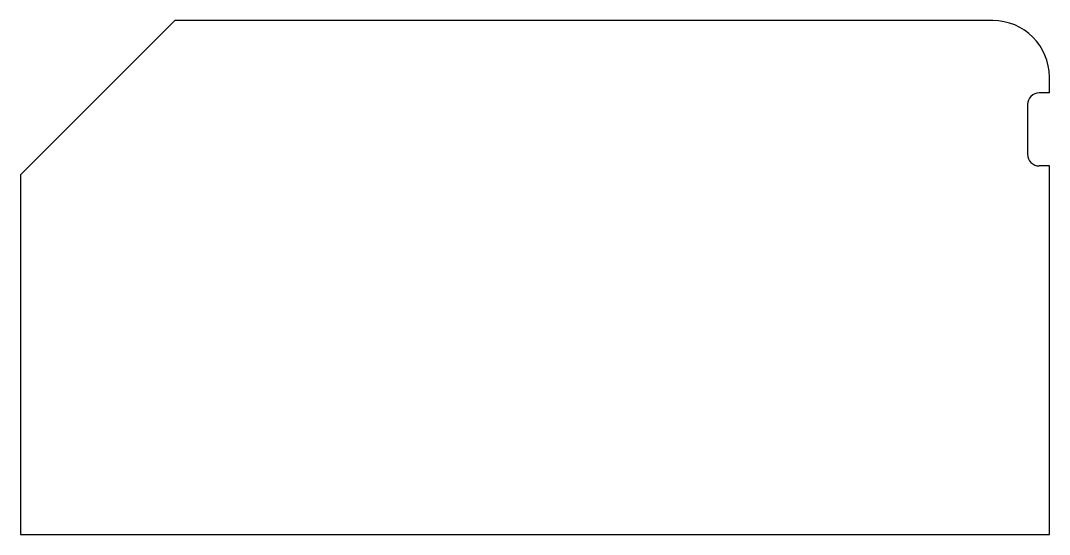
# Model space of a CAD drawing. Extents: x 60 to 160, y -164 to -114.
import ezdxf

# ---------------------------------------------------------------- set-up
doc = ezdxf.new("R2010")
doc.units = 0
doc.layers.add('BLACK', color=7, linetype='CONTINUOUS')

msp = doc.modelspace()

# ---------------------------------------------------------------- linework, layer by layer
at = {"layer": 'BLACK', "linetype": 'CONTINUOUS'}
for p, q in [((60.5, -129.5), (75.5, -114.5)), ((155, -114.5), (75.5, -114.5)), ((160.5, -121.539), (160.5, -120)), ((160.5, -121.539), (159.512, -121.539)), ((158.369, -122.682), (158.369, -127.508)), ((160.5, -128.651), (159.512, -128.651)), ((160.5, -164.5), (160.5, -128.651)), ((60.5, -129.5), (60.5, -164.5)), ((60.5, -164.5), (160.5, -164.5))]:
    msp.add_line(p, q, dxfattribs=at)
at = {"layer": 'BLACK'}
for centre, radius, start, end in [((155, -120), 5.5, 0, 90), ((159.512, -122.682), 1.143, 90, 180), ((159.512, -127.508), 1.143, -180, -90)]:
    msp.add_arc(centre, radius, start, end, dxfattribs=at)

doc.saveas('drawing.dxf')
